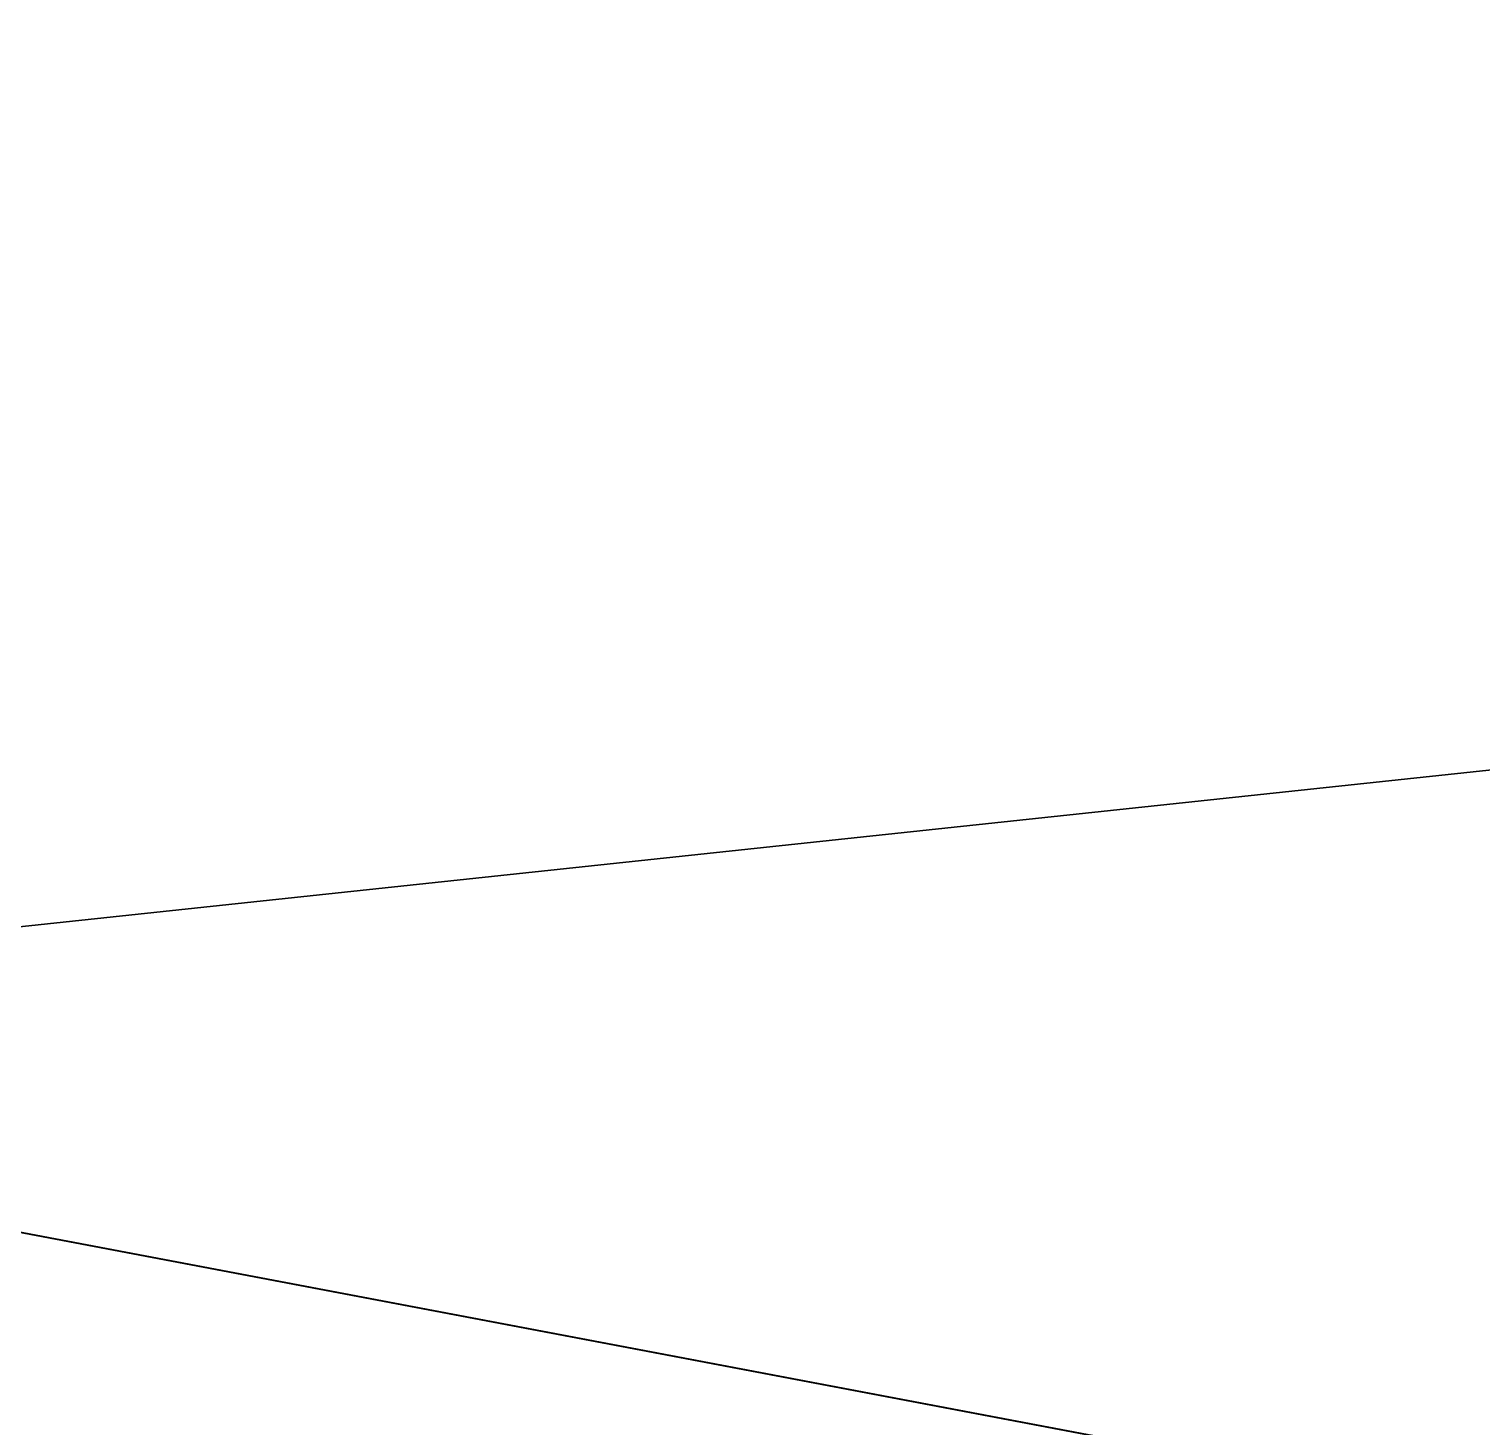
# Model space of a CAD drawing. Header units: metres. Extents: x 503497 to 504361, y 6966567 to 6966857.
# Drawn here: x 504142.7648 to 504142.8443, y 6966710.707 to 6966710.7835 of the extents above; entities that cross this region are included whole.
import ezdxf

# ---------------------------------------------------------------- set-up
doc = ezdxf.new("R2010")
doc.units = ezdxf.units.M

msp = doc.modelspace()

# ---------------------------------------------------------------- linework, layer by layer
at = {"layer": 'SHADOW_APPROVED_20260114T072400'}
for points in [[(504167.5638, 6966705.9126), (504170.7929, 6966705.4089), (504098.7845, 6966719.0476), (504095.5554, 6966719.5513), (504167.5638, 6966705.9126)], [(504170.7929, 6966705.4089), (504170.0047, 6966700.3561), (504097.9963, 6966713.9948), (504098.7845, 6966719.0476), (504170.7929, 6966705.4089)]]:
    msp.add_lwpolyline(points, close=True, dxfattribs=at)
at = {"layer": 'SHADOW_APPROVED_20261221T150000'}
for points in [[(504137.1539, 6966693.1239), (504139.8525, 6966710.4238), (504180.8796, 6966714.7996), (504178.181, 6966697.4997), (504137.1539, 6966693.1239)], [(504139.8525, 6966710.4238), (504143.9181, 6966709.7896), (504184.9452, 6966714.1654), (504180.8796, 6966714.7996), (504139.8525, 6966710.4238)], [(504139.8525, 6966710.4238), (504139.8525, 6966710.4238), (504180.8796, 6966714.7996), (504180.8796, 6966714.7996), (504139.8525, 6966710.4238)]]:
    msp.add_lwpolyline(points, close=True, dxfattribs=at)
at = {"layer": 'SHADOW_COMPARATOR_RL48_20260114T072400'}
for points in [[(504167.5638, 6966705.9126), (504170.7929, 6966705.4089), (504125.8923, 6966713.9133), (504122.6632, 6966714.417), (504167.5638, 6966705.9126)], [(504170.7929, 6966705.4089), (504170.0047, 6966700.3561), (504125.1041, 6966708.8605), (504125.8923, 6966713.9133), (504170.7929, 6966705.4089)]]:
    msp.add_lwpolyline(points, close=True, dxfattribs=at)

doc.saveas('drawing.dxf')
